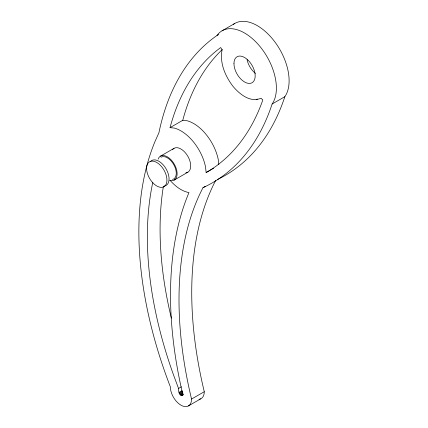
<?xml version="1.0" encoding="UTF-8"?>
<svg xmlns="http://www.w3.org/2000/svg" width="428" height="428" viewBox="0 0 428 428"><rect width="100%" height="100%" fill="white"/><g stroke="black" fill="none" stroke-linecap="round" stroke-linejoin="round"><path stroke-width="0.64" d="M170.044 127.651L170.927 124.393A332.289 191.846 60 0 1 219.848 48.171L220.693 47.556L222.105 49.825C219.468 62.873 225.171 76.04 232.944 86.29C239.53 94.107 250.236 102.993 261.016 98.231L262.813 99.954L262.412 101.12A332.289 191.846 60 0 1 208.522 171.163L206.136 172.548L205.526 166.856A35.995 20.779 60 0 0 174.357 128.079L170.044 127.651L182.767 120.305L187.079 120.733A35.995 20.779 60 0 1 218.253 159.51L218.794 164.571M182.767 120.305L183.649 117.042A332.289 191.846 60 0 1 222.309 49.504M222.073 30.779L234.801 23.433M215.712 180.343A367.454 212.149 60 0 0 204.274 391.711L191.546 399.057A14.996 8.656 60 0 1 180.942 405.177A14.996 8.656 60 0 1 170.339 386.81A337.633 194.933 60 0 1 155.348 140.684L158.9 132.851A344.289 198.774 60 0 1 217.017 35.471L218.756 34.47M256.201 99.719L257.356 99.05M160.468 156.156L174.041 148.318M191.546 399.057A367.454 212.149 60 0 1 202.984 187.689A344.289 198.774 60 0 0 272.122 104.02L284.85 96.674A44.993 25.974 60 0 0 275.755 43.132A44.993 25.974 60 0 0 233.26 24.455M174.266 180.054L187.839 172.216M206.136 172.548L213.658 168.209M202.984 187.689L205.296 186.351M169.97 180.225C174.977 185.929 181.37 191.172 188.973 192.605L188.764 193.065A379.454 219.077 60 0 0 181.039 386.8L182.922 394.686C180.172 398.115 177.764 390.052 178.54 388.458L181.435 386.789M178.963 392.401L181.857 390.732M179.166 393.091L182.638 391.09M179.493 393.771L182.387 392.101M179.921 394.391L182.81 392.722M180.413 394.91L182.724 393.578M180.942 395.301L183.254 393.963M181.472 395.526L183.205 394.52M181.964 395.574L183.125 394.905M188.443 405.921L201.165 398.575A14.996 8.656 60 0 0 204.274 391.711M178.54 388.458L173.42 374.666A325.633 188.004 60 0 1 152.823 182.264M161.067 157.194A12.599 7.276 60 0 1 174.191 165.433A12.599 7.276 60 0 1 172.473 179.482M150.415 161.586A14.397 8.314 60 0 1 166.315 169.258A14.397 8.314 60 0 1 163.972 186.121M172.495 149.757A13.798 7.966 60 0 1 187.839 156.284A13.798 7.966 60 0 1 185.822 172.842M158.13 159.152A13.798 7.966 60 0 1 174.485 164.513A13.798 7.966 60 0 1 169.895 180.445M284.85 96.674A344.289 198.774 60 0 1 217.413 179.541M200.662 398.832A14.996 8.656 60 0 1 198.972 399.254M217.017 35.471A44.993 25.974 60 0 1 260.481 47.117A44.993 25.974 60 0 1 272.122 104.02M171.361 318.111A325.633 188.004 60 0 1 163.368 186.485M255.452 73.391A14.996 8.656 60 0 1 247.052 59.653M146.585 168.348A14.397 8.314 60 0 0 161.854 187.346A14.397 8.314 60 0 0 161.854 166.99A14.397 8.314 60 0 0 146.585 168.348M233.966 63.622A14.996 8.656 60 0 0 249.872 83.412A14.996 8.656 60 0 0 249.872 62.204A14.996 8.656 60 0 0 233.966 63.622"/></g></svg>
